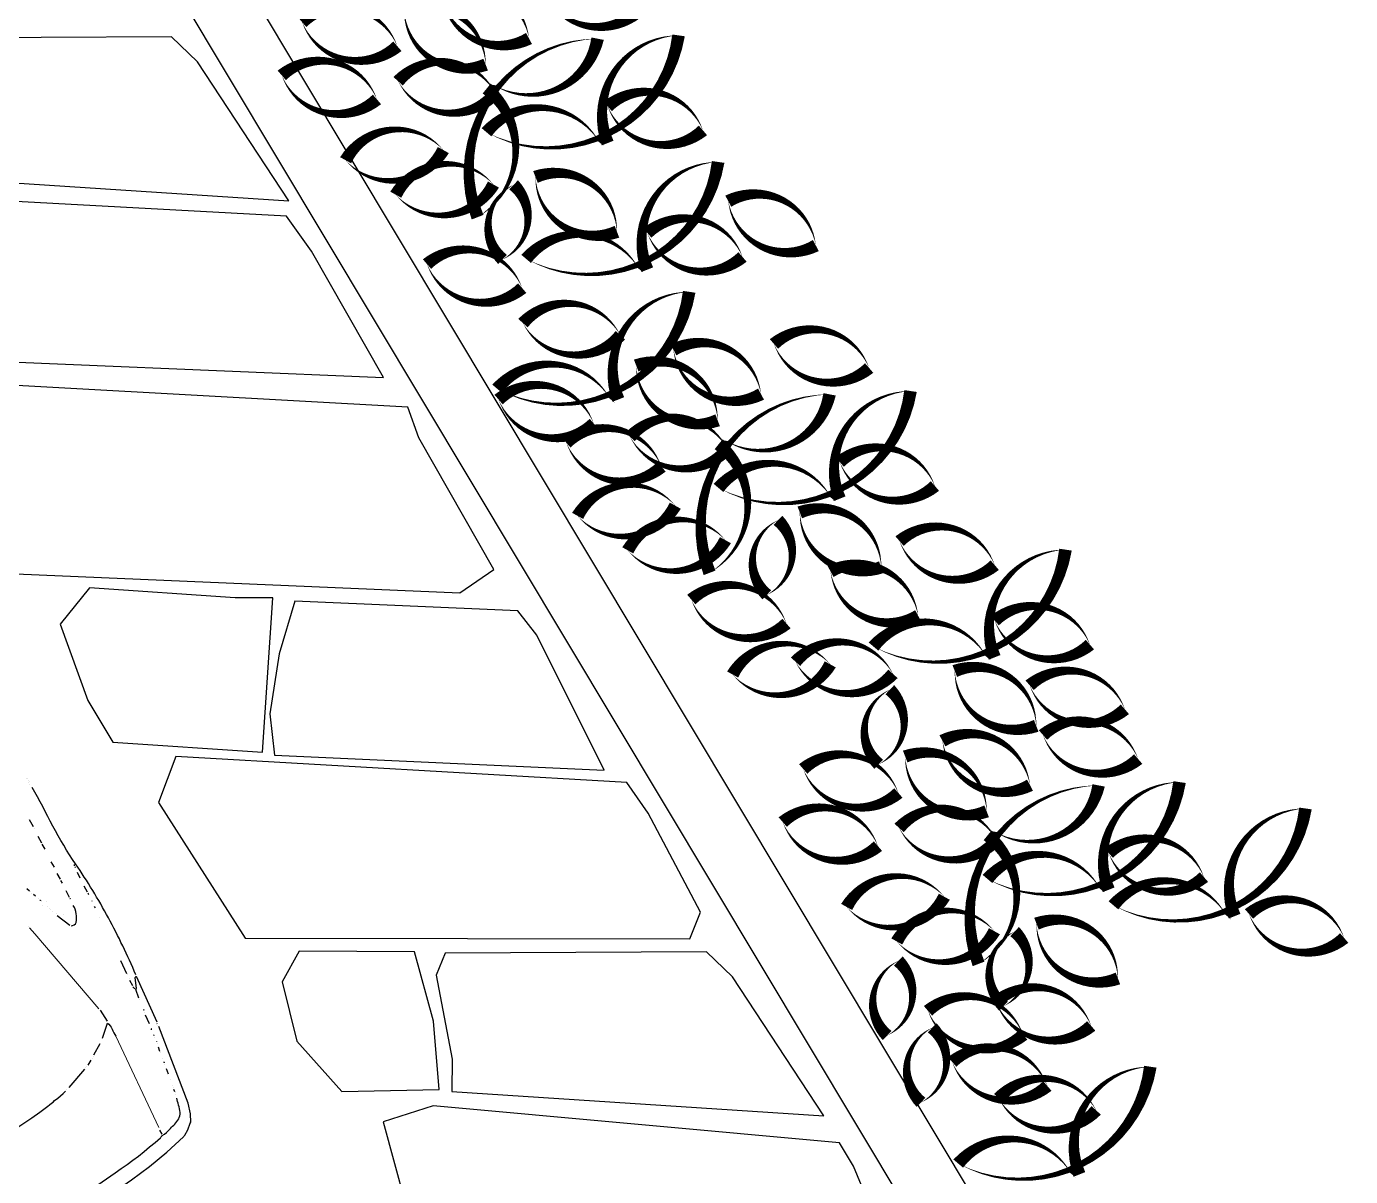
# Model space of a CAD drawing. Header units: metres. Extents: x -183 to 1639, y -350 to 198.
# Drawn here: x 623.01 to 628.25, y -301.88 to -297.32 of the extents above; entities that cross this region are included whole.
import ezdxf

# ---------------------------------------------------------------- set-up
doc = ezdxf.new("R2010")
doc.units = ezdxf.units.M
doc.header["$MEASUREMENT"] = 0
for name, color, linetype in [('SRAFY-TERÉN', 252, 'Continuous'), ('stafaz', 254, 'Continuous'), ('zariz.predmety', 203, 'Continuous')]:
    doc.layers.add(name, color=color, linetype=linetype)

# ---------------------------------------------------------------- blocks, each defined once
blk = doc.blocks.new('BMW3-PUD')
at = {"lineweight": 0}
for p, q in [((3.3491, 0.5435), (3.7319, 0.6186)), ((3.8595, 0.6254), (4.2578, 0.5956))]:
    blk.add_line(p, q, dxfattribs=at)
for points in [[(2.7984, 0.8192), (2.7984, 0.8192)], [(2.7984, 0.8162), (2.7984, 0.8162)], [(2.8059, 0.8186), (2.8059, 0.8186)], [(2.8119, 0.8194), (2.8119, 0.8194)], [(2.8127, 0.8164), (2.8127, 0.8164)], [(2.8224, 0.8158), (2.8224, 0.8158)], [(3.686, 0.8133), (3.6702, 0.8146), (3.6552, 0.8167), (3.6394, 0.818), (3.6236, 0.8193), (3.6086, 0.8206), (3.5928, 0.8219), (3.577, 0.8225), (3.5612, 0.8238), (3.5455, 0.8244), (3.5304, 0.8257), (3.5146, 0.8263), (3.4989, 0.8268), (3.4831, 0.8274), (3.4673, 0.828), (3.4516, 0.8285), (3.4365, 0.8284), (3.4208, 0.8289), (3.405, 0.8287), (3.3892, 0.8285), (3.3734, 0.8291), (3.3577, 0.8289), (3.3419, 0.828), (3.3269, 0.8278), (3.3111, 0.8276), (3.2954, 0.8267), (3.2796, 0.8265), (3.2639, 0.8255), (3.2489, 0.8246), (3.2331, 0.8236), (3.2173, 0.8227), (3.2024, 0.821), (3.1866, 0.8201), (3.1648, 0.8183), (3.1431, 0.8166), (3.1213, 0.8156), (3.0988, 0.8153), (3.077, 0.815), (3.0552, 0.8148), (3.0334, 0.8153), (3.0117, 0.815), (2.9899, 0.8155), (2.9681, 0.816), (2.9463, 0.8172), (2.9246, 0.8177), (2.9028, 0.8182), (2.881, 0.8187), (2.86, 0.8185), (2.8382, 0.8189)], [(3.1904, 0.8127), (3.1897, 0.8134), (3.1889, 0.8134), (3.1874, 0.8141), (3.1866, 0.8149)], [(3.195, 0.8119), (3.195, 0.8119), (3.1964, 0.812), (3.1972, 0.812), (3.1979, 0.812)], [(3.2446, 0.8088), (3.2205, 0.81)], [(3.3076, 0.8065), (3.2791, 0.8062)], [(3.3107, 0.8058), (3.3121, 0.8058), (3.3136, 0.8058), (3.3144, 0.8059), (3.3167, 0.8059)], [(3.3452, 0.804), (3.3452, 0.804), (3.346, 0.804), (3.346, 0.804), (3.346, 0.804)], [(3.3693, 0.802), (3.376, 0.8021)], [(3.4174, 0.7988), (3.4174, 0.7988)], [(3.6653, 0.7845), (3.6082, 0.7884)], [(3.7728, 0.7775), (3.7374, 0.7846), (3.7367, 0.7854), (3.7359, 0.7869), (3.7344, 0.7876), (3.7329, 0.7891), (3.6951, 0.8051), (3.6944, 0.8059), (3.6936, 0.8074), (3.6921, 0.8089), (3.692, 0.8111), (3.8897, 0.794)], [(3.8965, 0.791), (3.8965, 0.791), (3.8965, 0.791), (3.8958, 0.791), (3.8958, 0.791), (3.8958, 0.791), (3.8965, 0.791), (3.8965, 0.791), (3.8965, 0.791)], [(3.9033, 0.7896), (3.9033, 0.7896)], [(4.4034, 0), (4.4032, 0.0469), (4.4022, 0.1355), (4.3989, 0.2241), (4.3933, 0.3126), (4.3855, 0.4004), (4.374, 0.4881), (4.3586, 0.5758), (4.3388, 0.6634), (4.3373, 0.6649), (4.3358, 0.6671), (4.335, 0.6694), (4.335, 0.6709), (4.3227, 0.6917), (4.3037, 0.7125), (4.3029, 0.714), (4.3022, 0.7148), (4.3021, 0.7163), (4.3014, 0.717), (4.2727, 0.7325), (4.2312, 0.7447), (3.9093, 0.7919)], [(2.9434, 0.7459), (2.9757, 0.7463)], [(2.9825, 0.7456), (2.9825, 0.7456)], [(3.0486, 0.7434), (3.0186, 0.7438)], [(3.0523, 0.7419), (3.0764, 0.7422)], [(3.1312, 0.7391), (3.156, 0.7394)], [(3.2101, 0.7378), (3.1838, 0.7382)], [(3.2146, 0.7363), (3.2266, 0.7365)], [(3.2905, 0.7342), (3.2612, 0.7354)], [(3.6699, 0.7831), (3.6699, 0.7831)], [(3.6856, 0.7832), (3.6856, 0.7832)], [(3.7187, 0.7814), (3.6939, 0.7818)], [(3.7217, 0.7799), (3.7329, 0.7816)], [(3.7773, 0.7768), (3.7773, 0.7768)], [(3.8202, 0.7721), (3.8209, 0.7721), (3.8217, 0.7721), (3.8224, 0.7721), (3.8239, 0.7721)], [(3.8315, 0.77), (3.8315, 0.77)], [(3.8818, 0.7646), (3.8442, 0.7679)], [(3.9067, 0.7604), (3.9059, 0.7603), (3.9044, 0.7611), (3.9036, 0.7618), (3.9021, 0.7618)], [(3.9277, 0.7576), (3.9277, 0.7576), (3.9285, 0.7576), (3.93, 0.7576), (3.9307, 0.7577)], [(3.9382, 0.757), (3.9382, 0.757)], [(3.9555, 0.7549), (3.9555, 0.7549), (3.9563, 0.7549), (3.957, 0.755), (3.957, 0.755)], [(3.9653, 0.7528), (3.9653, 0.7528)], [(3.9984, 0.7472), (3.9796, 0.7507)], [(4.0029, 0.7458), (4.0029, 0.7458)], [(4.0285, 0.7423), (4.0285, 0.7423)], [(4.0413, 0.7402), (4.0428, 0.7402), (4.0435, 0.7402), (4.0451, 0.7402), (4.0458, 0.7402)], [(4.0526, 0.7396), (4.0526, 0.7396)], [(4.0924, 0.7333), (4.0699, 0.7368)], [(3.295, 0.7335), (3.295, 0.7335), (3.2957, 0.7336), (3.2965, 0.7336), (3.2965, 0.7336)], [(3.391, 0.6844), (3.3931, 0.6904), (3.3938, 0.6972), (3.393, 0.7032), (3.3892, 0.7084), (3.3823, 0.7136), (3.3748, 0.718), (3.3672, 0.7224), (3.3597, 0.726), (3.3514, 0.729), (3.3423, 0.7304), (3.3341, 0.7317), (3.3251, 0.7316)], [(4.1165, 0.7291), (4.1165, 0.7291)], [(4.1376, 0.7248), (4.1376, 0.7248)], [(4.1489, 0.7227), (4.1489, 0.7227)], [(4.1654, 0.7207), (4.1564, 0.7221)], [(4.1699, 0.72), (4.1699, 0.72)], [(4.1775, 0.7178), (4.1775, 0.7178)], [(4.3375, 0.2744), (4.3297, 0.3577), (4.3271, 0.3862), (4.3238, 0.4147), (4.3204, 0.4424), (4.3171, 0.4702), (4.3123, 0.4986), (4.3074, 0.5264), (4.3026, 0.5541), (4.297, 0.5826), (4.2955, 0.5848), (4.2947, 0.5878), (4.2939, 0.59), (4.2924, 0.5923), (4.2922, 0.6028), (4.2899, 0.6133), (4.2867, 0.6237), (4.2843, 0.635), (4.282, 0.6402), (4.2805, 0.6462), (4.2789, 0.6522), (4.2773, 0.6574), (4.275, 0.6641), (4.2727, 0.6701), (4.2703, 0.6761), (4.2665, 0.6821), (4.2627, 0.6865), (4.2581, 0.691), (4.2528, 0.6954), (4.2476, 0.6991), (4.2408, 0.702), (4.2332, 0.7042), (4.2257, 0.7064), (4.2189, 0.7078), (4.2114, 0.7099), (4.2046, 0.7114), (4.1978, 0.7135), (4.1918, 0.7157)], [(4.2969, 0.7155), (4.2969, 0.7155)], [(3.2512, 0.6294), (3.2512, 0.6294)], [(3.2622, 0.6475), (3.2622, 0.6475)], [(3.2781, 0.6395), (3.2781, 0.6395)], [(3.2886, 0.6434), (3.2886, 0.6434)], [(3.2945, 0.6457), (3.2945, 0.6457)], [(3.3043, 0.6488), (3.3043, 0.6488)], [(3.3207, 0.6558), (3.3207, 0.6558)], [(3.3282, 0.6566), (3.3872, 0.6813)], [(3.3369, 0.6807), (3.3369, 0.6807)], [(3.1764, 0.6037), (3.1891, 0.6084)], [(3.1951, 0.61), (3.1951, 0.61)], [(3.2033, 0.6123), (3.2033, 0.6123)], [(3.2093, 0.6154), (3.219, 0.6193)], [(3.2347, 0.6247), (3.2347, 0.6247)], [(3.2415, 0.6263), (3.2422, 0.6263), (3.243, 0.627), (3.2437, 0.6278), (3.2452, 0.6278)], [(3.2655, 0.6236), (3.2655, 0.6236)], [(3.603, 0.5946), (3.603, 0.5946)], [(3.6922, 0.6129), (3.6922, 0.6129)], [(3.7319, 0.6186), (3.7319, 0.6186)], [(3.7394, 0.6209), (3.7911, 0.6238)], [(3.8398, 0.5749), (3.7987, 0.6217), (3.8047, 0.624), (3.8121, 0.6256), (3.8196, 0.6257), (3.8272, 0.6257), (3.8354, 0.6251), (3.8437, 0.6252), (3.852, 0.6246), (3.8595, 0.6254)], [(4.2683, 0.5927), (4.2871, 0.5929)], [(3.3109, 0.5347), (3.3109, 0.5347)], [(3.3176, 0.5363), (3.3491, 0.5435)], [(3.8811, 0.513), (3.8535, 0.5562)], [(3.8864, 0.5071), (3.8864, 0.5071)], [(3.8902, 0.4996), (3.8902, 0.4996)], [(3.9056, 0.4727), (3.8941, 0.4937)], [(3.9079, 0.4653), (3.9079, 0.4653)], [(3.9102, 0.46), (3.9102, 0.46)], [(3.9459, 0.3636), (3.9133, 0.4541)], [(3.9491, 0.3516), (3.9491, 0.3516)], [(3.9836, 0.1005), (3.9817, 0.1388), (3.9782, 0.1763), (3.974, 0.2145), (3.969, 0.2535), (3.9674, 0.2633), (3.9658, 0.2722), (3.9649, 0.2805), (3.9626, 0.2887), (3.9609, 0.3037), (3.9577, 0.3179), (3.9546, 0.3314), (3.9514, 0.3449)]]:
    blk.add_lwpolyline(points)

msp = doc.modelspace()

# ---------------------------------------------------------------- linework, layer by layer
at = {"layer": 'SRAFY-TERÉN'}
for p, q in [((627.1631, -302.6327), (622.3805, -294.6528)), ((622.1305, -294.7219), (626.9486, -302.7613))]:
    msp.add_line(p, q, dxfattribs=at)
for points in [[(624.0464, -298.0109), (623.6852, -297.461), (623.5823, -297.3615), (622.5473, -297.3671), (622.5109, -297.454), (622.5746, -297.787), (622.5729, -297.915), (624.0464, -298.0109)], [(624.421, -298.7111), (624.1364, -298.2106), (624.037, -298.0719), (622.4535, -297.9867), (622.2562, -298.0841), (622.4234, -298.5149), (622.5306, -298.6321), (624.421, -298.7111)], [(622.753, -298.7315), (622.6507, -298.8581), (622.9649, -299.4888), (624.7236, -299.564), (624.8584, -299.4712), (624.561, -298.9504), (624.5183, -298.829), (622.753, -298.7315)], [(623.9416, -300.1954), (623.9831, -299.5837), (623.8336, -299.5837), (623.257, -299.5441), (623.1404, -299.6883), (623.2501, -299.9903), (623.3491, -300.1559), (623.9416, -300.1954)], [(625.2951, -300.2663), (625.0293, -299.7311), (624.9531, -299.6354), (624.0699, -299.5964), (624.0084, -299.8054), (623.9711, -300.0438), (623.9892, -300.2071), (625.2951, -300.2663)], [(623.5992, -300.212), (623.5304, -300.394), (623.8732, -300.9321), (625.6355, -300.9342), (625.6769, -300.8282), (625.4698, -300.4371), (625.3848, -300.3157), (623.5992, -300.212)], [(624.6415, -301.5311), (624.6195, -301.2601), (624.5445, -300.9858), (624.0873, -300.9839), (624.0203, -301.1043), (624.0777, -301.3398), (624.2565, -301.5388), (624.6415, -301.5311)], [(626.1653, -301.635), (625.8042, -301.0851), (625.7013, -300.9856), (624.6663, -300.9912), (624.6299, -301.0782), (624.6935, -301.4112), (624.6918, -301.5391), (626.1653, -301.635)], [(626.4904, -302.3352), (626.2837, -301.8347), (626.2278, -301.7421), (624.6181, -301.596), (624.4207, -301.6597), (624.5514, -302.1391), (624.6495, -302.2562), (626.4904, -302.3352)]]:
    msp.add_lwpolyline(points, dxfattribs=at)
at = {"layer": 'zariz.predmety', "color": 253, "linetype": 'Continuous', "ltscale": 0.001}
for points in [[(625.4264, -297.2651, 0, 0, 0.520567), (625.4264, -297.2651, 0, 0.05, 0.520567), (625.0493, -297.1697, 0, 0.05, 0.520567), (625.4264, -297.2651, 0.05, 0.05, 0)], [(624.651, -297.1926, 0, 0, 0.520567), (624.651, -297.1926, 0, 0.05, 0.520567), (624.9979, -297.3685, 0, 0.05, 0.520567), (624.651, -297.1926, 0.05, 0.05, 0)], [(624.0995, -297.3041, 0, 0, 0.520567), (624.0995, -297.3041, 0, 0.05, 0.520567), (624.4766, -297.3994, 0, 0.05, 0.520567), (624.0995, -297.3041, 0.05, 0.05, 0)], [(624.8262, -297.4721, 0, 0, 0.520567), (624.8262, -297.4721, 0, 0.05, 0.520567), (624.5035, -297.255, 0, 0.05, 0.520567), (624.8262, -297.4721, 0.05, 0.05, 0)], [(624.7941, -298.0763, 0, 0, 0.520567), (624.7941, -298.0763, 0, 0.05, 0.520567), (624.8302, -297.5668, 0, 0.05, 0.520567), (624.8588, -297.553, 0, 0.05, 0.520567), (625.2696, -297.3693, 0, 0.05, 0.520567), (624.7941, -298.0763, 0.05, 0.05, 0)], [(625.5903, -297.3562, 0, 0, 0.520567), (625.5903, -297.3562, 0, 0.05, 0.520567), (625.3093, -297.7828, 0, 0.05, 0.520567), (625.2777, -297.7808, 0, 0.05, 0.520567), (624.8295, -297.7399, 0, 0.05, 0.520567), (625.5903, -297.3562, 0.05, 0.05, 0)], [(624.0185, -297.5145, 0, 0, 0.520567), (624.0185, -297.5145, 0, 0.05, 0.520567), (624.3957, -297.6099, 0, 0.05, 0.520567), (624.0185, -297.5145, 0.05, 0.05, 0)], [(624.4795, -297.5378, 0, 0, 0.520567), (624.4795, -297.5378, 0, 0.05, 0.520567), (624.8655, -297.5861, 0, 0.05, 0.520567), (624.4795, -297.5378, 0.05, 0.05, 0)], [(625.6869, -297.7325, 0, 0, 0.520567), (625.6869, -297.7325, 0, 0.05, 0.520567), (625.3098, -297.6372, 0, 0.05, 0.520567), (625.6869, -297.7325, 0.05, 0.05, 0)], [(624.6585, -297.8104, 0, 0, 0.520567), (624.6585, -297.8104, 0, 0.05, 0.520567), (624.2716, -297.8507, 0, 0.05, 0.520567), (624.6585, -297.8104, 0.05, 0.05, 0)], [(624.8571, -297.947, 0, 0, 0.520567), (624.8571, -297.947, 0, 0.05, 0.520567), (624.4702, -297.9872, 0, 0.05, 0.520567), (624.8571, -297.947, 0.05, 0.05, 0)], [(625.7471, -297.8575, 0, 0, 0.520567), (625.7471, -297.8575, 0, 0.05, 0.520567), (625.4661, -298.2842, 0, 0.05, 0.520567), (625.4345, -298.2822, 0, 0.05, 0.520567), (624.9863, -298.2412, 0, 0.05, 0.520567), (625.7471, -297.8575, 0.05, 0.05, 0)], [(625.3463, -298.134, 0, 0, 0.520567), (625.3463, -298.134, 0, 0.05, 0.520567), (625.0235, -297.9169, 0, 0.05, 0.520567), (625.3463, -298.134, 0.05, 0.05, 0)], [(624.8929, -298.2437, 0, 0, 0.520567), (624.8929, -298.2437, 0, 0.05, 0.520567), (624.937, -297.9481, 0, 0.05, 0.520567), (624.8929, -298.2437, 0.05, 0.05, 0)], [(625.7872, -298.0128, 0, 0, 0.520567), (625.7872, -298.0128, 0, 0.05, 0.520567), (626.1341, -298.1886, 0, 0.05, 0.520567), (625.7872, -298.0128, 0.05, 0.05, 0)], [(625.8437, -298.2338, 0, 0, 0.520567), (625.8437, -298.2338, 0, 0.05, 0.520567), (625.4666, -298.1385, 0, 0.05, 0.520567), (625.8437, -298.2338, 0.05, 0.05, 0)], [(624.5938, -298.262, 0, 0, 0.520567), (624.5938, -298.262, 0, 0.05, 0.520567), (624.971, -298.3573, 0, 0.05, 0.520567), (624.5938, -298.262, 0.05, 0.05, 0)], [(625.6324, -298.3719, 0, 0, 0.520567), (625.6324, -298.3719, 0, 0.05, 0.520567), (625.3514, -298.7985, 0, 0.05, 0.520567), (625.3198, -298.7966, 0, 0.05, 0.520567), (624.8716, -298.7556, 0, 0.05, 0.520567), (625.6324, -298.3719, 0.05, 0.05, 0)], [(624.9739, -298.4957, 0, 0, 0.520567), (624.9739, -298.4957, 0, 0.05, 0.520567), (625.3599, -298.544, 0, 0.05, 0.520567), (624.9739, -298.4957, 0.05, 0.05, 0)], [(626.3453, -298.6737, 0, 0, 0.520567), (626.3453, -298.6737, 0, 0.05, 0.520567), (625.9682, -298.5783, 0, 0.05, 0.520567), (626.3453, -298.6737, 0.05, 0.05, 0)], [(625.5699, -298.6013, 0, 0, 0.520567), (625.5699, -298.6013, 0, 0.05, 0.520567), (625.9169, -298.7771, 0, 0.05, 0.520567), (625.5699, -298.6013, 0.05, 0.05, 0)], [(625.7451, -298.8807, 0, 0, 0.520567), (625.7451, -298.8807, 0, 0.05, 0.520567), (625.4224, -298.6636, 0, 0.05, 0.520567), (625.7451, -298.8807, 0.05, 0.05, 0)], [(624.8774, -298.7984, 0, 0, 0.520567), (624.8774, -298.7984, 0, 0.05, 0.520567), (625.2546, -298.8938, 0, 0.05, 0.520567), (624.8774, -298.7984, 0.05, 0.05, 0)], [(625.713, -299.4849, 0, 0, 0.520567), (625.713, -299.4849, 0, 0.05, 0.520567), (625.7491, -298.9754, 0, 0.05, 0.520567), (625.7777, -298.9617, 0, 0.05, 0.520567), (626.1885, -298.7779, 0, 0.05, 0.520567), (625.713, -299.4849, 0.05, 0.05, 0)], [(626.5092, -298.7648, 0, 0, 0.520567), (626.5092, -298.7648, 0, 0.05, 0.520567), (626.2282, -299.1914, 0, 0.05, 0.520567), (626.1966, -299.1894, 0, 0.05, 0.520567), (625.7484, -299.1485, 0, 0.05, 0.520567), (626.5092, -298.7648, 0.05, 0.05, 0)], [(625.523, -299.065, 0, 0, 0.520567), (625.523, -299.065, 0, 0.05, 0.520567), (625.1458, -298.9696, 0, 0.05, 0.520567), (625.523, -299.065, 0.05, 0.05, 0)], [(625.3984, -298.9465, 0, 0, 0.520567), (625.3984, -298.9465, 0, 0.05, 0.520567), (625.7844, -298.9947, 0, 0.05, 0.520567), (625.3984, -298.9465, 0.05, 0.05, 0)], [(626.6058, -299.1411, 0, 0, 0.520567), (626.6058, -299.1411, 0, 0.05, 0.520567), (626.2287, -299.0458, 0, 0.05, 0.520567), (626.6058, -299.1411, 0.05, 0.05, 0)], [(625.5774, -299.219, 0, 0, 0.520567), (625.5774, -299.219, 0, 0.05, 0.520567), (625.1905, -299.2593, 0, 0.05, 0.520567), (625.5774, -299.219, 0.05, 0.05, 0)], [(626.3932, -299.4626, 0, 0, 0.520567), (626.3932, -299.4626, 0, 0.05, 0.520567), (626.0705, -299.2455, 0, 0.05, 0.520567), (626.3932, -299.4626, 0.05, 0.05, 0)], [(625.776, -299.3556, 0, 0, 0.520567), (625.776, -299.3556, 0, 0.05, 0.520567), (625.3891, -299.3958, 0, 0.05, 0.520567), (625.776, -299.3556, 0.05, 0.05, 0)], [(625.9399, -299.5723, 0, 0, 0.520567), (625.9399, -299.5723, 0, 0.05, 0.520567), (625.984, -299.2767, 0, 0.05, 0.520567), (625.9399, -299.5723, 0.05, 0.05, 0)], [(626.8428, -299.4545, 0, 0, 0.520567), (626.8428, -299.4545, 0, 0.05, 0.520567), (626.4657, -299.3592, 0, 0.05, 0.520567), (626.8428, -299.4545, 0.05, 0.05, 0)], [(627.1231, -299.393, 0, 0, 0.520567), (627.1231, -299.393, 0, 0.05, 0.520567), (626.8421, -299.8197, 0, 0.05, 0.520567), (626.8105, -299.8177, 0, 0.05, 0.520567), (626.3623, -299.7767, 0, 0.05, 0.520567), (627.1231, -299.393, 0.05, 0.05, 0)], [(626.1923, -299.4792, 0, 0, 0.520567), (626.1923, -299.4792, 0, 0.05, 0.520567), (626.5393, -299.655, 0, 0.05, 0.520567), (626.1923, -299.4792, 0.05, 0.05, 0)], [(625.6408, -299.5906, 0, 0, 0.520567), (625.6408, -299.5906, 0, 0.05, 0.520567), (626.0179, -299.6859, 0, 0.05, 0.520567), (625.6408, -299.5906, 0.05, 0.05, 0)], [(627.2197, -299.7693, 0, 0, 0.520567), (627.2197, -299.7693, 0, 0.05, 0.520567), (626.8426, -299.674, 0, 0.05, 0.520567), (627.2197, -299.7693, 0.05, 0.05, 0)], [(626.1913, -299.8473, 0, 0, 0.520567), (626.1913, -299.8473, 0, 0.05, 0.520567), (625.8044, -299.8875, 0, 0.05, 0.520567), (626.1913, -299.8473, 0.05, 0.05, 0)], [(626.0535, -299.8368, 0, 0, 0.520567), (626.0535, -299.8368, 0, 0.05, 0.520567), (626.4395, -299.885, 0, 0.05, 0.520567), (626.0535, -299.8368, 0.05, 0.05, 0)], [(627.0071, -300.0908, 0, 0, 0.520567), (627.0071, -300.0908, 0, 0.05, 0.520567), (626.6844, -299.8737, 0, 0.05, 0.520567), (627.0071, -300.0908, 0.05, 0.05, 0)], [(627.3582, -300.0254, 0, 0, 0.520567), (627.3582, -300.0254, 0, 0.05, 0.520567), (626.981, -299.9301, 0, 0.05, 0.520567), (627.3582, -300.0254, 0.05, 0.05, 0)], [(626.383, -300.2432, 0, 0, 0.520567), (626.383, -300.2432, 0, 0.05, 0.520567), (626.4272, -299.9476, 0, 0.05, 0.520567), (626.383, -300.2432, 0.05, 0.05, 0)], [(627.4109, -300.2225, 0, 0, 0.520567), (627.4109, -300.2225, 0, 0.05, 0.520567), (627.0338, -300.1271, 0, 0.05, 0.520567), (627.4109, -300.2225, 0.05, 0.05, 0)], [(626.6355, -300.1501, 0, 0, 0.520567), (626.6355, -300.1501, 0, 0.05, 0.520567), (626.9824, -300.3259, 0, 0.05, 0.520567), (626.6355, -300.1501, 0.05, 0.05, 0)], [(626.084, -300.2615, 0, 0, 0.520567), (626.084, -300.2615, 0, 0.05, 0.520567), (626.4611, -300.3568, 0, 0.05, 0.520567), (626.084, -300.2615, 0.05, 0.05, 0)], [(626.8107, -300.4295, 0, 0, 0.520567), (626.8107, -300.4295, 0, 0.05, 0.520567), (626.488, -300.2124, 0, 0.05, 0.520567), (626.8107, -300.4295, 0.05, 0.05, 0)], [(626.7786, -301.0337, 0, 0, 0.520567), (626.7786, -301.0337, 0, 0.05, 0.520567), (626.8147, -300.5242, 0, 0.05, 0.520567), (626.8433, -300.5104, 0, 0.05, 0.520567), (627.2541, -300.3267, 0, 0.05, 0.520567), (626.7786, -301.0337, 0.05, 0.05, 0)], [(627.5748, -300.3136, 0, 0, 0.520567), (627.5748, -300.3136, 0, 0.05, 0.520567), (627.2938, -300.7402, 0, 0.05, 0.520567), (627.2622, -300.7382, 0, 0.05, 0.520567), (626.814, -300.6973, 0, 0.05, 0.520567), (627.5748, -300.3136, 0.05, 0.05, 0)], [(626.003, -300.472, 0, 0, 0.520567), (626.003, -300.472, 0, 0.05, 0.520567), (626.3802, -300.5673, 0, 0.05, 0.520567), (626.003, -300.472, 0.05, 0.05, 0)], [(626.464, -300.4952, 0, 0, 0.520567), (626.464, -300.4952, 0, 0.05, 0.520567), (626.85, -300.5435, 0, 0.05, 0.520567), (626.464, -300.4952, 0.05, 0.05, 0)], [(628.0736, -300.4181, 0, 0, 0.520567), (628.0736, -300.4181, 0, 0.05, 0.520567), (627.7926, -300.8447, 0, 0.05, 0.520567), (627.761, -300.8427, 0, 0.05, 0.520567), (627.3128, -300.8017, 0, 0.05, 0.520567), (628.0736, -300.4181, 0.05, 0.05, 0)], [(627.6714, -300.6899, 0, 0, 0.520567), (627.6714, -300.6899, 0, 0.05, 0.520567), (627.2943, -300.5946, 0, 0.05, 0.520567), (627.6714, -300.6899, 0.05, 0.05, 0)], [(626.643, -300.7678, 0, 0, 0.520567), (626.643, -300.7678, 0, 0.05, 0.520567), (626.2561, -300.8081, 0, 0.05, 0.520567), (626.643, -300.7678, 0.05, 0.05, 0)], [(628.227, -300.9313, 0, 0, 0.520567), (628.227, -300.9313, 0, 0.05, 0.520567), (627.8499, -300.8359, 0, 0.05, 0.520567), (628.227, -300.9313, 0.05, 0.05, 0)], [(626.8416, -300.9044, 0, 0, 0.520567), (626.8416, -300.9044, 0, 0.05, 0.520567), (626.4547, -300.9446, 0, 0.05, 0.520567), (626.8416, -300.9044, 0.05, 0.05, 0)], [(626.8774, -301.2011, 0, 0, 0.520567), (626.8774, -301.2011, 0, 0.05, 0.520567), (626.9215, -300.9055, 0, 0.05, 0.520567), (626.8774, -301.2011, 0.05, 0.05, 0)], [(627.3307, -301.0914, 0, 0, 0.520567), (627.3307, -301.0914, 0, 0.05, 0.520567), (627.008, -300.8743, 0, 0.05, 0.520567), (627.3307, -301.0914, 0.05, 0.05, 0)], [(626.4165, -301.3175, 0, 0, 0.520567), (626.4165, -301.3175, 0, 0.05, 0.520567), (626.4606, -301.022, 0, 0.05, 0.520567), (626.4165, -301.3175, 0.05, 0.05, 0)], [(626.5783, -301.2194, 0, 0, 0.520567), (626.5783, -301.2194, 0, 0.05, 0.520567), (626.9555, -301.3147, 0, 0.05, 0.520567), (626.5783, -301.2194, 0.05, 0.05, 0)], [(627.2248, -301.2794, 0, 0, 0.520567), (627.2248, -301.2794, 0, 0.05, 0.520567), (626.8476, -301.1841, 0, 0.05, 0.520567), (627.2248, -301.2794, 0.05, 0.05, 0)], [(626.5508, -301.5822, 0, 0, 0.520567), (626.5508, -301.5822, 0, 0.05, 0.520567), (626.5949, -301.2866, 0, 0.05, 0.520567), (626.5508, -301.5822, 0.05, 0.05, 0)], [(627.0512, -301.5174, 0, 0, 0.520567), (627.0512, -301.5174, 0, 0.05, 0.520567), (626.6741, -301.422, 0, 0.05, 0.520567), (627.0512, -301.5174, 0.05, 0.05, 0)], [(627.459, -301.4409, 0, 0, 0.520567), (627.459, -301.4409, 0, 0.05, 0.520567), (627.178, -301.8675, 0, 0.05, 0.520567), (627.1464, -301.8655, 0, 0.05, 0.520567), (626.6982, -301.8246, 0, 0.05, 0.520567), (627.459, -301.4409, 0.05, 0.05, 0)], [(626.8585, -301.5655, 0, 0, 0.520567), (626.8585, -301.5655, 0, 0.05, 0.520567), (627.2445, -301.6138, 0, 0.05, 0.520567), (626.8585, -301.5655, 0.05, 0.05, 0)]]:
    msp.add_lwpolyline(points, format="xyseb", close=True, dxfattribs=at)

# ---------------------------------------------------------------- block references
at = {"layer": 'stafaz', "linetype": 'Continuous', "lineweight": 0, "rotation": 299.3268800347732}
msp.add_blockref('BMW3-PUD', (620.9263, -298.2613), dxfattribs=at)

doc.saveas('drawing.dxf')
